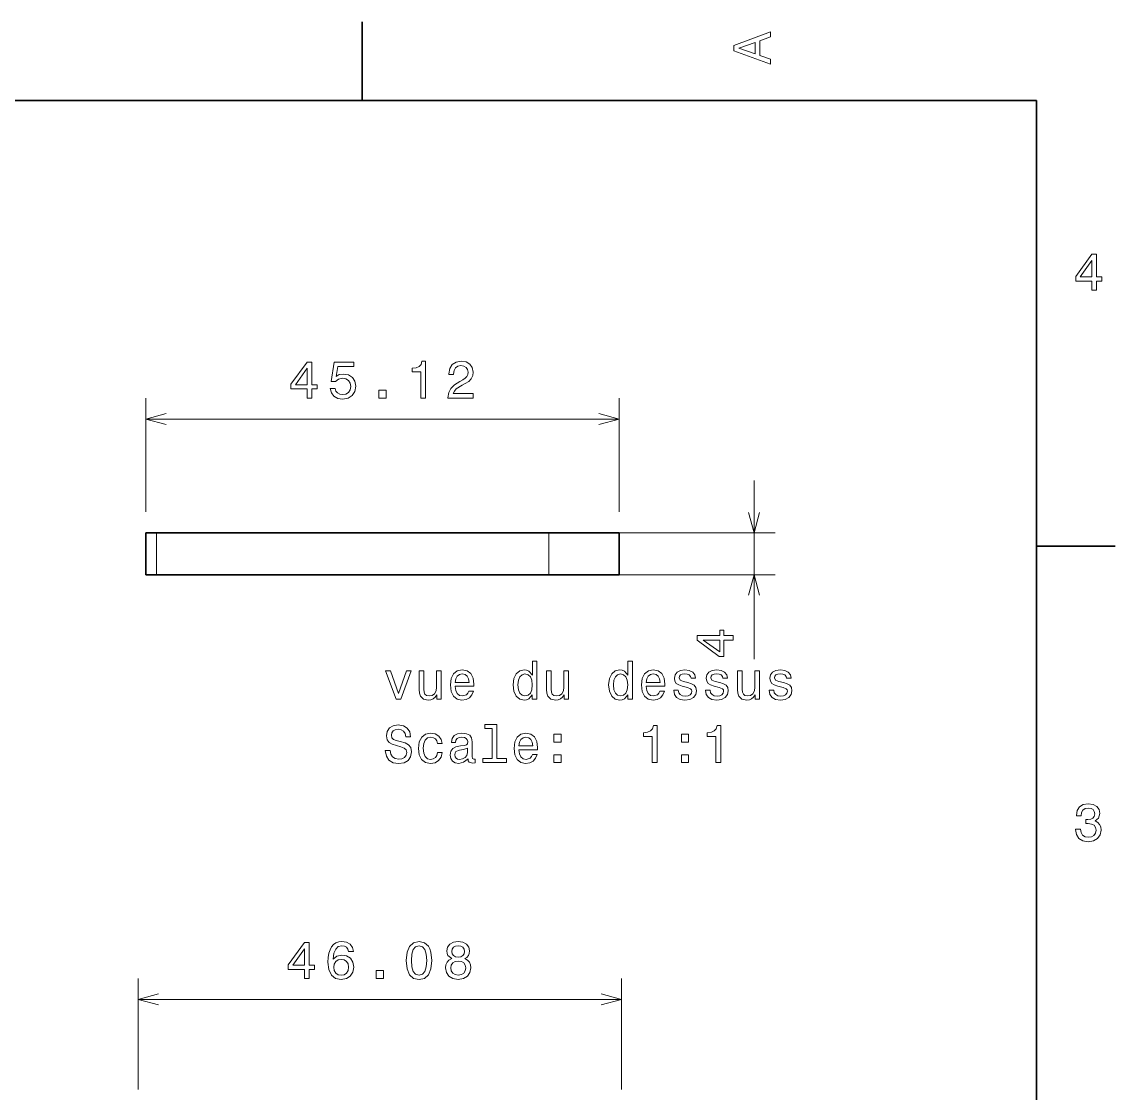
# Model space of a CAD drawing. Extents: x 0 to 297, y 0 to 210.
# Drawn here: x 190.3 to 294.5, y 105.3 to 207.5 of the extents above; entities that cross this region are included whole.
import ezdxf

# ---------------------------------------------------------------- set-up
doc = ezdxf.new("R2010")
doc.units = 0

msp = doc.modelspace()

# ---------------------------------------------------------------- linework, layer by layer
at = {"color": 7, "lineweight": 35, "ltscale": 0.1875}
for p, q in [((222.699997, 200), (222.699997, 207.5)), ((287, 157.5), (294.5, 157.5))]:
    msp.add_line(p, q, dxfattribs=at)
at = {"color": 7, "lineweight": 35}
for p, q in [((287, 200), (10, 200)), ((287, 10), (287, 200)), ((203.080444, 158.768082), (240.503693, 158.768082)), ((203.080444, 154.768082), (240.503693, 154.768082))]:
    msp.add_line(p, q, dxfattribs=at)
at = {"color": 7, "lineweight": 13, "ltscale": 0.271383}
for p, q in [((202.080444, 160.768082), (202.080444, 171.623383)), ((247.20369, 160.768082), (247.20369, 171.623383))]:
    msp.add_line(p, q, dxfattribs=at)
at = {"color": 7, "lineweight": 13}
for p, q in [((202.080444, 169.623383), (247.20369, 169.623383)), ((201.351196, 114.278275), (247.428406, 114.278275))]:
    msp.add_line(p, q, dxfattribs=at)
at = {"color": 7, "lineweight": 13, "ltscale": 0.425901}
msp.add_line((260.068878, 146.732056), (260.068878, 163.768082), dxfattribs=at)
at = {"color": 7, "lineweight": 35, "ltscale": 0.025}
for p, q in [((203.080444, 158.768082), (202.080444, 158.768082)), ((203.080444, 154.768082), (202.080444, 154.768082))]:
    msp.add_line(p, q, dxfattribs=at)
at = {"color": 7, "lineweight": 35, "ltscale": 0.1}
for p, q in [((202.080444, 158.768082), (202.080444, 154.768082)), ((247.20369, 154.768082), (247.20369, 158.768082))]:
    msp.add_line(p, q, dxfattribs=at)
at = {"color": 7, "lineweight": 13, "ltscale": 0.1}
for p, q in [((203.080444, 158.768082), (203.080444, 154.768082)), ((240.503693, 154.768082), (240.503693, 158.768082))]:
    msp.add_line(p, q, dxfattribs=at)
at = {"color": 7, "lineweight": 35, "ltscale": 0.1675}
for p, q in [((247.20369, 158.768082), (240.503693, 158.768082)), ((247.20369, 154.768082), (240.503693, 154.768082))]:
    msp.add_line(p, q, dxfattribs=at)
at = {"color": 7, "lineweight": 13, "ltscale": 0.48913}
for p, q in [((242.503693, 158.768082), (262.068878, 158.768082)), ((242.503693, 154.768082), (262.068878, 154.768082))]:
    msp.add_line(p, q, dxfattribs=at)
at = {"color": 7, "lineweight": 13, "ltscale": 0.264924}
for p, q in [((201.351196, 105.68132), (201.351196, 116.278275)), ((247.428406, 105.68132), (247.428406, 116.278275))]:
    msp.add_line(p, q, dxfattribs=at)
at = {"color": 7, "lineweight": 13}
for points in [[(261.633209, 203.466858), (261.633209, 203.930847), (260.604401, 204.298996), (260.604401, 205.695969), (261.633209, 206.064133), (261.633209, 206.538193), (258.128174, 205.257217), (258.128174, 204.742798)], [(260.17572, 204.460388), (258.632477, 205), (260.17572, 205.539627)], [(292.277374, 181.916794), (292.731262, 181.916794), (292.731262, 182.784225), (293.23056, 182.784225), (293.23056, 183.187683), (292.731262, 183.187683), (292.731262, 185.341141), (292.272339, 185.341141), (290.739197, 183.228027), (290.739197, 182.784225), (292.277374, 182.784225)], [(291.162842, 183.187683), (292.277374, 184.756134), (292.277374, 183.187683)], [(228.287308, 171.623383), (228.746246, 171.623383), (228.746246, 175.14859), (228.403305, 175.14859), (228.312531, 174.840958), (228.130966, 174.634186), (227.853592, 174.513153), (227.470306, 174.472809), (227.470306, 174.114731), (228.287308, 174.114731)], [(230.88356, 171.623383), (233.289185, 171.623383), (233.289185, 172.057098), (231.387878, 172.057098), (231.49379, 172.294128), (231.675354, 172.490814), (232.235153, 172.848877), (232.5327, 173.000183), (232.865555, 173.217041), (233.102585, 173.469208), (233.238754, 173.766754), (233.289185, 174.104645), (233.203445, 174.528275), (232.966415, 174.86113), (232.603302, 175.072952), (232.134277, 175.14859), (231.650131, 175.062866), (231.281982, 174.825836), (231.044952, 174.447586), (230.964249, 173.948303), (230.964249, 173.877701), (231.423187, 173.877701), (231.423187, 173.918045), (231.468582, 174.260986), (231.604736, 174.513153), (231.821594, 174.67453), (232.10907, 174.730011), (232.401581, 174.679581), (232.618439, 174.553497), (232.759644, 174.356812), (232.810074, 174.109695), (232.774765, 173.877701), (232.678955, 173.681015), (232.517563, 173.509552), (232.29567, 173.358246), (231.998108, 173.196869), (231.503876, 172.884186), (231.155899, 172.551331), (230.949127, 172.147873), (230.88356, 171.638504)], [(217.447388, 171.623383), (217.901291, 171.623383), (217.901291, 172.490814), (218.400574, 172.490814), (218.400574, 172.894272), (217.901291, 172.894272), (217.901291, 175.047729), (217.442352, 175.047729), (215.90921, 172.934616), (215.90921, 172.490814), (217.447388, 172.490814)], [(216.33284, 172.894272), (217.447388, 174.462723), (217.447388, 172.894272)], [(219.655319, 172.536209), (219.766266, 172.122665), (220.013397, 171.799896), (220.376495, 171.59816), (220.840485, 171.522522), (221.349838, 171.613297), (221.74826, 171.860413), (222.000427, 172.253784), (222.096237, 172.758102), (222.010513, 173.227127), (221.768433, 173.595276), (221.390198, 173.832306), (220.901001, 173.918045), (220.522751, 173.857529), (220.230255, 173.691101), (220.37146, 174.634186), (221.904602, 174.634186), (221.904602, 175.047729), (220.033569, 175.047729), (219.75618, 173.191818), (220.159637, 173.191818), (220.452148, 173.428864), (220.825348, 173.514587), (221.148117, 173.459122), (221.395233, 173.297729), (221.551575, 173.050613), (221.607056, 172.732895), (221.551575, 172.415161), (221.390198, 172.168045), (221.143066, 172.011703), (220.825348, 171.956238), (220.55806, 171.991531), (220.351288, 172.107529), (220.199982, 172.289093), (220.124344, 172.536209)], [(224.294083, 171.623383), (224.990051, 171.623383), (224.990051, 172.374817), (224.294083, 172.374817)], [(258.068878, 148.527451), (258.068878, 148.981339), (257.201447, 148.981339), (257.201447, 149.480621), (256.797974, 149.480621), (256.797974, 148.981339), (254.644531, 148.981339), (254.644531, 148.5224), (256.757629, 146.989258), (257.201447, 146.989258), (257.201447, 148.527451)], [(256.797974, 147.412888), (255.229538, 148.527451), (256.797974, 148.527451)], [(238.924484, 143.330048), (238.924484, 142.911453), (239.368286, 142.911453), (239.368286, 146.532486), (238.92952, 146.532486), (238.92952, 145.206116), (238.591629, 145.589401), (238.384857, 145.680191), (238.147827, 145.715485), (237.719147, 145.614624), (237.386292, 145.332199), (237.169434, 144.878311), (237.093796, 144.268082), (237.169434, 143.657852), (237.386292, 143.198914), (237.719147, 142.911453), (238.147827, 142.815628), (238.384857, 142.850937), (238.596664, 142.941711)], [(248.032547, 143.330048), (248.032547, 142.911453), (248.476349, 142.911453), (248.476349, 146.532486), (248.037598, 146.532486), (248.037598, 145.206116), (247.699692, 145.589401), (247.49292, 145.680191), (247.25589, 145.715485), (246.827225, 145.614624), (246.49437, 145.332199), (246.277512, 144.878311), (246.201859, 144.268082), (246.277512, 143.657852), (246.49437, 143.198914), (246.827225, 142.911453), (247.25589, 142.815628), (247.49292, 142.850937), (247.704742, 142.941711)], [(225.928085, 142.911453), (226.39711, 142.911453), (227.385574, 145.619659), (226.926636, 145.619659), (226.165115, 143.435944), (225.388458, 145.619659), (224.924484, 145.619659)], [(230.240036, 145.619659), (229.796234, 145.619659), (229.796234, 144.056259), (229.745804, 143.693161), (229.599548, 143.430908), (229.372604, 143.269516), (229.075058, 143.219086), (228.838028, 143.25943), (228.686722, 143.380478), (228.600998, 143.58725), (228.580826, 143.879745), (228.580826, 145.619659), (228.137024, 145.619659), (228.137024, 143.839401), (228.152145, 143.481339), (228.247971, 143.183792), (228.540482, 142.911453), (229.009491, 142.815628), (229.261658, 142.850937), (229.478516, 142.941711), (229.665115, 143.098053), (229.816406, 143.324997), (229.816406, 142.911453), (230.240036, 142.911453)], [(231.576492, 144.136963), (233.351715, 144.136963), (233.35675, 144.343735), (233.276062, 144.923706), (233.054169, 145.357422), (232.701141, 145.619659), (232.232117, 145.715485), (231.773178, 145.614624), (231.420151, 145.332199), (231.193207, 144.873276), (231.112518, 144.268082), (231.188171, 143.647766), (231.415115, 143.193878), (231.763092, 142.911453), (232.21698, 142.815628), (232.610352, 142.881195), (232.933121, 143.052658), (233.170151, 143.324997), (233.30632, 143.68811), (232.867569, 143.68811), (232.776779, 143.486374), (232.64566, 143.335083), (232.272461, 143.21405), (231.985001, 143.269516), (231.768143, 143.44603), (231.626923, 143.733505), (231.576492, 144.121826)], [(231.576492, 144.510162), (231.631973, 144.858139), (231.768143, 145.115341), (231.974915, 145.271683), (232.247253, 145.327164), (232.514542, 145.271683), (232.721313, 145.115341), (232.847397, 144.858139), (232.892776, 144.510162)], [(238.223465, 145.317078), (238.515976, 145.24646), (238.737885, 145.049774), (238.869003, 144.72197), (238.919434, 144.268082), (238.869003, 143.809143), (238.737885, 143.481339), (238.515976, 143.279602), (238.223465, 143.21405), (237.946091, 143.279602), (237.734283, 143.481339), (237.593063, 143.814194), (237.547684, 144.268082), (237.593063, 144.716934), (237.734283, 145.044739), (237.946091, 145.24646)], [(242.38414, 145.619659), (241.940338, 145.619659), (241.940338, 144.056259), (241.889893, 143.693161), (241.743652, 143.430908), (241.516693, 143.269516), (241.219147, 143.219086), (240.982117, 143.25943), (240.830826, 143.380478), (240.745087, 143.58725), (240.724915, 143.879745), (240.724915, 145.619659), (240.281113, 145.619659), (240.281113, 143.839401), (240.296234, 143.481339), (240.392059, 143.183792), (240.68457, 142.911453), (241.153595, 142.815628), (241.405746, 142.850937), (241.622604, 142.941711), (241.809204, 143.098053), (241.96051, 143.324997), (241.96051, 142.911453), (242.38414, 142.911453)], [(247.331543, 145.317078), (247.624054, 145.24646), (247.845947, 145.049774), (247.977081, 144.72197), (248.027512, 144.268082), (247.977081, 143.809143), (247.845947, 143.481339), (247.624054, 143.279602), (247.331543, 143.21405), (247.054169, 143.279602), (246.842346, 143.481339), (246.701141, 143.814194), (246.655746, 144.268082), (246.701141, 144.716934), (246.842346, 145.044739), (247.054169, 145.24646)], [(249.792633, 144.136963), (251.567856, 144.136963), (251.572891, 144.343735), (251.492203, 144.923706), (251.270294, 145.357422), (250.917282, 145.619659), (250.448257, 145.715485), (249.989319, 145.614624), (249.636292, 145.332199), (249.409348, 144.873276), (249.328659, 144.268082), (249.404312, 143.647766), (249.631256, 143.193878), (249.979233, 142.911453), (250.433121, 142.815628), (250.826492, 142.881195), (251.149261, 143.052658), (251.386292, 143.324997), (251.522461, 143.68811), (251.08371, 143.68811), (250.99292, 143.486374), (250.861801, 143.335083), (250.488602, 143.21405), (250.201141, 143.269516), (249.984283, 143.44603), (249.843063, 143.733505), (249.792633, 144.121826)], [(249.792633, 144.510162), (249.848114, 144.858139), (249.984283, 145.115341), (250.191055, 145.271683), (250.463379, 145.327164), (250.730682, 145.271683), (250.937454, 145.115341), (251.063538, 144.858139), (251.108917, 144.510162)], [(253.766693, 144.48999), (253.338028, 144.590851), (253.020294, 144.706848), (252.914398, 144.943878), (252.944656, 145.110306), (253.050568, 145.231339), (253.222031, 145.306992), (253.469147, 145.33725), (253.706177, 145.306992), (253.892776, 145.216202), (254.013824, 145.080048), (254.064255, 144.898483), (254.497971, 144.898483), (254.497971, 144.908569), (254.422318, 145.236374), (254.215546, 145.493591), (253.892776, 145.654968), (253.469147, 145.715485), (253.040466, 145.654968), (252.727798, 145.488541), (252.531113, 145.241425), (252.470581, 144.928741), (252.515976, 144.626144), (252.657196, 144.414337), (252.889175, 144.263031), (253.227081, 144.157135), (253.721313, 144.036087), (254.023895, 143.910019), (254.104599, 143.809143), (254.134857, 143.657852), (254.089462, 143.471252), (253.96843, 143.330048), (253.771744, 143.239258), (253.509491, 143.209), (253.232117, 143.239258), (253.030396, 143.345169), (252.894226, 143.516647), (252.838745, 143.753677), (252.410065, 143.753677), (252.480682, 143.35022), (252.687454, 143.057709), (253.015259, 142.881195), (253.469147, 142.815628), (253.943207, 142.881195), (254.291199, 143.057709), (254.503006, 143.340134), (254.578659, 143.708282), (254.523178, 144.026001), (254.366837, 144.242859), (254.109634, 144.384079)], [(256.802734, 144.48999), (256.374054, 144.590851), (256.056335, 144.706848), (255.950409, 144.943878), (255.980682, 145.110306), (256.086578, 145.231339), (256.258057, 145.306992), (256.505157, 145.33725), (256.742188, 145.306992), (256.928802, 145.216202), (257.049835, 145.080048), (257.100281, 144.898483), (257.533997, 144.898483), (257.533997, 144.908569), (257.458344, 145.236374), (257.251556, 145.493591), (256.928802, 145.654968), (256.505157, 145.715485), (256.076508, 145.654968), (255.763824, 145.488541), (255.567139, 145.241425), (255.506607, 144.928741), (255.552002, 144.626144), (255.693207, 144.414337), (255.925201, 144.263031), (256.263092, 144.157135), (256.757324, 144.036087), (257.059937, 143.910019), (257.140625, 143.809143), (257.170868, 143.657852), (257.125488, 143.471252), (257.004456, 143.330048), (256.80777, 143.239258), (256.545532, 143.209), (256.268127, 143.239258), (256.066406, 143.345169), (255.930237, 143.516647), (255.874771, 143.753677), (255.446091, 143.753677), (255.516693, 143.35022), (255.723465, 143.057709), (256.05127, 142.881195), (256.505157, 142.815628), (256.979248, 142.881195), (257.327209, 143.057709), (257.539032, 143.340134), (257.614685, 143.708282), (257.559204, 144.026001), (257.402863, 144.242859), (257.14566, 144.384079)], [(260.600281, 145.619659), (260.156464, 145.619659), (260.156464, 144.056259), (260.106018, 143.693161), (259.959778, 143.430908), (259.732849, 143.269516), (259.435272, 143.219086), (259.198242, 143.25943), (259.046967, 143.380478), (258.961212, 143.58725), (258.94104, 143.879745), (258.94104, 145.619659), (258.497253, 145.619659), (258.497253, 143.839401), (258.51239, 143.481339), (258.608185, 143.183792), (258.900696, 142.911453), (259.36972, 142.815628), (259.621887, 142.850937), (259.838745, 142.941711), (260.02533, 143.098053), (260.176636, 143.324997), (260.176636, 142.911453), (260.600281, 142.911453)], [(262.874756, 144.48999), (262.446106, 144.590851), (262.128357, 144.706848), (262.022461, 144.943878), (262.052734, 145.110306), (262.15863, 145.231339), (262.330109, 145.306992), (262.577209, 145.33725), (262.81424, 145.306992), (263.000854, 145.216202), (263.121887, 145.080048), (263.172302, 144.898483), (263.606018, 144.898483), (263.606018, 144.908569), (263.530396, 145.236374), (263.323608, 145.493591), (263.000854, 145.654968), (262.577209, 145.715485), (262.148529, 145.654968), (261.835876, 145.488541), (261.63916, 145.241425), (261.578644, 144.928741), (261.624054, 144.626144), (261.765259, 144.414337), (261.997253, 144.263031), (262.335144, 144.157135), (262.829376, 144.036087), (263.131958, 143.910019), (263.212646, 143.809143), (263.24292, 143.657852), (263.19754, 143.471252), (263.076508, 143.330048), (262.879822, 143.239258), (262.617554, 143.209), (262.340179, 143.239258), (262.138458, 143.345169), (262.002289, 143.516647), (261.946808, 143.753677), (261.518127, 143.753677), (261.588745, 143.35022), (261.795502, 143.057709), (262.123322, 142.881195), (262.577209, 142.815628), (263.05127, 142.881195), (263.399261, 143.057709), (263.611084, 143.340134), (263.686737, 143.708282), (263.631256, 144.026001), (263.474915, 144.242859), (263.217712, 144.384079)], [(225.363235, 138.019516), (224.904312, 138.019516), (225.005173, 137.48494), (225.257339, 137.091568), (225.64566, 136.854538), (226.170151, 136.768799), (226.689606, 136.849487), (227.077942, 137.071396), (227.325058, 137.419373), (227.415833, 137.878311), (227.340179, 138.291855), (227.128372, 138.559143), (226.785431, 138.735657), (226.326492, 138.866791), (225.933121, 138.962601), (225.675919, 139.073563), (225.529663, 139.23494), (225.484283, 139.487106), (225.529663, 139.71405), (225.660797, 139.885513), (225.862518, 140.001511), (226.139893, 140.041855), (226.422318, 139.991425), (226.644226, 139.855255), (226.790482, 139.628311), (226.861084, 139.320679), (227.320007, 139.320679), (227.320007, 139.330765), (227.239319, 139.804825), (227.002289, 140.157852), (226.629089, 140.379761), (226.124771, 140.455399), (225.670883, 140.379761), (225.317856, 140.167938), (225.090912, 139.840134), (225.010208, 139.416504), (225.075775, 139.038254), (225.267426, 138.781052), (225.570007, 138.609573), (225.983551, 138.478455), (226.392059, 138.362457), (226.699692, 138.251511), (226.886292, 138.090134), (226.951859, 137.827881), (226.891342, 137.560593), (226.735001, 137.358856), (226.497971, 137.232773), (226.190323, 137.192429), (225.847397, 137.24791), (225.585144, 137.409286), (225.418716, 137.671539)], [(235.10675, 140.112457), (235.10675, 137.237823), (234.193939, 137.237823), (234.193939, 136.864624), (236.458344, 136.864624), (236.458344, 137.237823), (235.550568, 137.237823), (235.550568, 140.485657), (234.410797, 140.485657), (234.410797, 140.112457)], [(250.357483, 136.864624), (250.816406, 136.864624), (250.816406, 140.389847), (250.47348, 140.389847), (250.38269, 140.082199), (250.201141, 139.875427), (249.923767, 139.754395), (249.540482, 139.71405), (249.540482, 139.355972), (250.357483, 139.355972)], [(256.429535, 136.864624), (256.888458, 136.864624), (256.888458, 140.389847), (256.545532, 140.389847), (256.454742, 140.082199), (256.273193, 139.875427), (255.995804, 139.754395), (255.612518, 139.71405), (255.612518, 139.355972), (256.429535, 139.355972)], [(229.876923, 138.67514), (230.315689, 138.67514), (230.224915, 139.078598), (230.008057, 139.396332), (229.670151, 139.593018), (229.2314, 139.668655), (228.747253, 139.567795), (228.379089, 139.28537), (228.14711, 138.826447), (228.066406, 138.211166), (228.142059, 137.600937), (228.369003, 137.147049), (228.727081, 136.864624), (229.216263, 136.768799), (229.649979, 136.844452), (229.987885, 137.056259), (230.219864, 137.389114), (230.32074, 137.832916), (229.89711, 137.832916), (229.821457, 137.550507), (229.680237, 137.338684), (229.478516, 137.207565), (229.2314, 137.167221), (228.923767, 137.232773), (228.701859, 137.434509), (228.565689, 137.762314), (228.520294, 138.226288), (228.565689, 138.680191), (228.706894, 139.007996), (228.933853, 139.209732), (229.2314, 139.280334), (229.493637, 139.23494), (229.690338, 139.118942), (229.821457, 138.927307)], [(232.796967, 137.217651), (232.796967, 137.202515), (232.822174, 137.031052), (232.897827, 136.910019), (233.215546, 136.814194), (233.462662, 136.854538), (233.462662, 137.197479), (233.35675, 137.182343), (233.215546, 137.24791), (233.190338, 137.449646), (233.190338, 138.851654), (233.129807, 139.209732), (232.953293, 139.461884), (232.64566, 139.61319), (232.211945, 139.668655), (231.788315, 139.608139), (231.475632, 139.436676), (231.278946, 139.169373), (231.213379, 138.81636), (231.213379, 138.786087), (231.611801, 138.786087), (231.64711, 138.99791), (231.758057, 139.1492), (231.939606, 139.23999), (232.196808, 139.275284), (232.443939, 139.250076), (232.620453, 139.174423), (232.726349, 139.043304), (232.761658, 138.86174), (232.741486, 138.649933), (232.660797, 138.544022), (232.459061, 138.493591), (232.080826, 138.453247), (231.64711, 138.362457), (231.339462, 138.20108), (231.157913, 137.948914), (231.102432, 137.575714), (231.152863, 137.242859), (231.309204, 136.995743), (231.561371, 136.839401), (231.909348, 136.783936), (232.378372, 136.889847)], [(237.648544, 138.090134), (239.423767, 138.090134), (239.428802, 138.296906), (239.348114, 138.876877), (239.126205, 139.310593), (238.773178, 139.57283), (238.304169, 139.668655), (237.84523, 139.567795), (237.492203, 139.28537), (237.265259, 138.826447), (237.18457, 138.221252), (237.260223, 137.600937), (237.487167, 137.147049), (237.835144, 136.864624), (238.289032, 136.768799), (238.682404, 136.834366), (239.005173, 137.005829), (239.242203, 137.278168), (239.378372, 137.641281), (238.939606, 137.641281), (238.848831, 137.439545), (238.717712, 137.288254), (238.344513, 137.167221), (238.057037, 137.222687), (237.840179, 137.3992), (237.698975, 137.686676), (237.648544, 138.074997)], [(237.648544, 138.463333), (237.704025, 138.81131), (237.840179, 139.068512), (238.046967, 139.224854), (238.31929, 139.280334), (238.586578, 139.224854), (238.79335, 139.068512), (238.919434, 138.81131), (238.964828, 138.463333)], [(240.992203, 138.821396), (241.688171, 138.821396), (241.688171, 139.57283), (240.992203, 139.57283)], [(253.136292, 138.821396), (253.83226, 138.821396), (253.83226, 139.57283), (253.136292, 139.57283)], [(232.746521, 137.812744), (232.686005, 137.550507), (232.524628, 137.34877), (232.282547, 137.217651), (231.985001, 137.172256), (231.79335, 137.197479), (231.657196, 137.278168), (231.571457, 137.419373), (231.546234, 137.616058), (231.566406, 137.792572), (231.64711, 137.918655), (231.969864, 138.059875), (232.378372, 138.120392), (232.746521, 138.241425)], [(240.992203, 136.864624), (241.688171, 136.864624), (241.688171, 137.616058), (240.992203, 137.616058)], [(253.136292, 136.864624), (253.83226, 136.864624), (253.83226, 137.616058), (253.136292, 137.616058)], [(290.729126, 130.51622), (290.729126, 130.480911), (290.809814, 129.996765), (291.046844, 129.633652), (291.420044, 129.401657), (291.914276, 129.315933), (292.438782, 129.401657), (292.832153, 129.623566), (293.08429, 129.976593), (293.175079, 130.430481), (293.134735, 130.728027), (293.023773, 130.970108), (292.842224, 131.156708), (292.600159, 131.292877), (292.927948, 131.565216), (293.043945, 131.998932), (292.968292, 132.392303), (292.751434, 132.68985), (292.398407, 132.87645), (291.914276, 132.942017), (291.460388, 132.861313), (291.112396, 132.63942), (290.885468, 132.286392), (290.809814, 131.817368), (290.809814, 131.782074), (291.258636, 131.782074), (291.299011, 132.104828), (291.430115, 132.336823), (291.641937, 132.478027), (291.939484, 132.528473), (292.201721, 132.488113), (292.393372, 132.382217), (292.509369, 132.210739), (292.554749, 131.97876), (292.509369, 131.731628), (292.388336, 131.565216), (292.176514, 131.46434), (291.889069, 131.434082), (291.692383, 131.439133), (291.692383, 131.04071), (291.939484, 131.050797), (292.257202, 131.005417), (292.494232, 130.884369), (292.635468, 130.687683), (292.685883, 130.430481), (292.630402, 130.13797), (292.484161, 129.921112), (292.252167, 129.784943), (291.944519, 129.739563), (291.626801, 129.789993), (291.394806, 129.941284), (291.248566, 130.183365), (291.193085, 130.51622)], [(217.195129, 116.278275), (217.649017, 116.278275), (217.649017, 117.145714), (218.1483, 117.145714), (218.1483, 117.549171), (217.649017, 117.549171), (217.649017, 119.702629), (217.190079, 119.702629), (215.656937, 117.589516), (215.656937, 117.145714), (217.195129, 117.145714)], [(216.080566, 117.549171), (217.195129, 119.117615), (217.195129, 117.549171)], [(221.864151, 118.835197), (221.768326, 119.243698), (221.546417, 119.546288), (221.203491, 119.73793), (220.759674, 119.803497), (220.462128, 119.768188), (220.204926, 119.672371), (219.977982, 119.516029), (219.786331, 119.294128), (219.63504, 119.016754), (219.524094, 118.678856), (219.453491, 118.280441), (219.433304, 117.831589), (219.514008, 117.115456), (219.761124, 116.596001), (220.159531, 116.283325), (220.704208, 116.177414), (221.19339, 116.268188), (221.566589, 116.505226), (221.80867, 116.878418), (221.894409, 117.352486), (221.80867, 117.831589), (221.576675, 118.199753), (221.218613, 118.431732), (220.774811, 118.512428), (220.2957, 118.41156), (219.937637, 118.1241), (220.013275, 118.678856), (220.174667, 119.077271), (220.421783, 119.314301), (220.764725, 119.394989), (221.016876, 119.354645), (221.208527, 119.248741), (221.33461, 119.072227), (221.400177, 118.835197)], [(226.9104, 117.98793), (226.986053, 117.196144), (227.223083, 116.631302), (227.601318, 116.288361), (228.125824, 116.177414), (228.645264, 116.288361), (229.023514, 116.631302), (229.255493, 117.196144), (229.336197, 117.98793), (229.255493, 118.774673), (229.159683, 119.087357), (229.023514, 119.344559), (228.645264, 119.6875), (228.125824, 119.803497), (227.601318, 119.6875), (227.223083, 119.339516), (226.986053, 118.774673)], [(227.394547, 117.98793), (227.434891, 118.59816), (227.560974, 119.036926), (227.787918, 119.294128), (228.125824, 119.384903), (228.458679, 119.294128), (228.685623, 119.036926), (228.811691, 118.59816), (228.852051, 117.98793), (228.811691, 117.372658), (228.685623, 116.933899), (228.458679, 116.676697), (228.125824, 116.590958), (227.787918, 116.676697), (227.560974, 116.933899), (227.434891, 117.372658)], [(231.236481, 118.164444), (230.979279, 118.023239), (230.802765, 117.826553), (230.691818, 117.57943), (230.656509, 117.281883), (230.737198, 116.833031), (230.969193, 116.485046), (231.347427, 116.263153), (231.861847, 116.177414), (232.371216, 116.263153), (232.749451, 116.485046), (232.981445, 116.833031), (233.067169, 117.281883), (233.026825, 117.57943), (232.920914, 117.826553), (232.739365, 118.023239), (232.487198, 118.164444), (232.688934, 118.285484), (232.830139, 118.451912), (232.915878, 118.653641), (232.946136, 118.900757), (232.865448, 119.258827), (232.653625, 119.546288), (232.310684, 119.732887), (231.861847, 119.803497), (231.407959, 119.732887), (231.065018, 119.546288), (230.848145, 119.258827), (230.772507, 118.900757), (230.797714, 118.653641), (230.883453, 118.451912)], [(231.251617, 118.860413), (231.291962, 119.082314), (231.412994, 119.253784), (231.604645, 119.359688), (231.861847, 119.40004), (232.113998, 119.359688), (232.305649, 119.253784), (232.426682, 119.082314), (232.472076, 118.860413), (232.426682, 118.633469), (232.305649, 118.456955), (232.113998, 118.340958), (231.861847, 118.305656), (231.604645, 118.346001), (231.412994, 118.456955), (231.291962, 118.633469)], [(221.405212, 117.347443), (221.349731, 117.029716), (221.208527, 116.787643), (220.981583, 116.626259), (220.699158, 116.575829), (220.401611, 116.626259), (220.174667, 116.7826), (220.028412, 117.024673), (219.983017, 117.3424), (220.033447, 117.655075), (220.174667, 117.892113), (220.406647, 118.043411), (220.71933, 118.098885), (220.991669, 118.043411), (221.208527, 117.897156), (221.349731, 117.660126)], [(231.140656, 117.291969), (231.18605, 117.559258), (231.332306, 117.760986), (231.55925, 117.892113), (231.861847, 117.9375), (232.159393, 117.892113), (232.386337, 117.760986), (232.532593, 117.559258), (232.583023, 117.291969), (232.532593, 117.004501), (232.386337, 116.787643), (232.159393, 116.646439), (231.861847, 116.601044), (231.55925, 116.646439), (231.332306, 116.787643), (231.18605, 117.004501)], [(224.041809, 116.278275), (224.737778, 116.278275), (224.737778, 117.029716), (224.041809, 117.029716)]]:
    msp.add_lwpolyline(points, close=True, dxfattribs=at)
for points in [[(204.012283, 170.141022), (202.080444, 169.623383), (204.012283, 169.105743)], [(245.271835, 169.105743), (247.20369, 169.623383), (245.271835, 170.141022)], [(259.551239, 160.699936), (260.068878, 158.768082), (260.586517, 160.699936)], [(260.586517, 152.836227), (260.068878, 154.768082), (259.551239, 152.836227)], [(203.283051, 114.795914), (201.351196, 114.278275), (203.283051, 113.760643)], [(245.496552, 113.760643), (247.428406, 114.278275), (245.496552, 114.795914)]]:
    msp.add_lwpolyline(points, dxfattribs=at)

doc.saveas('drawing.dxf')
